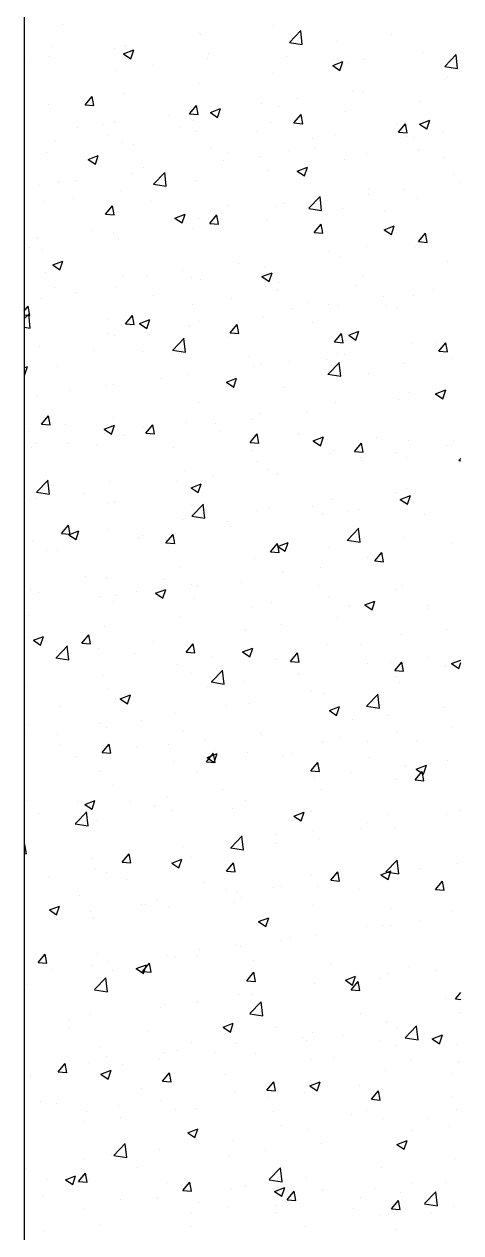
# Model space of a CAD drawing. Header units: millimetres. Extents: x 331487 to 517269, y 198509 to 399936.
# Drawn here: x 447634 to 447934, y 323158 to 323988 of the extents above; entities that cross this region are included whole.
import ezdxf

# ---------------------------------------------------------------- set-up
doc = ezdxf.new("R2010")
doc.units = ezdxf.units.MM
doc.header["$MEASUREMENT"] = 0
doc.layers.add('9th_Column', color=2, linetype='Continuous', lineweight=25)
doc.layers.add('COLUMN', color=6, linetype='Continuous')

msp = doc.modelspace()

# ---------------------------------------------------------------- linework, layer by layer
at = {"layer": '9th_Column'}
msp.add_line((447634.35, 324848.51), (447634.45, 322328.51), dxfattribs=at)
at = {"layer": 'COLUMN', "color": 2, "linetype": 'Continuous'}
for p, q in [((447660.76, 323987.54), (447660.76, 323987.54)), ((447805.9, 323987.13), (447805.9, 323987.13)), ((447754.64, 323981.45), (447754.64, 323981.45)), ((447755.39, 323980.73), (447755.39, 323980.73)), ((447816.69, 323975.55), (447824.48, 323983.67)), ((447825.49, 323974.08), (447824.38, 323983.58)), ((447886.58, 323981.29), (447886.58, 323981.29)), ((447654.15, 323972.53), (447654.15, 323972.53)), ((447696.32, 323971.44), (447696.32, 323971.44)), ((447702.63, 323967.67), (447709.63, 323970.36)), ((447704.04, 323973.69), (447704.04, 323973.69)), ((447707.53, 323970.27), (447707.53, 323970.27)), ((447707.6, 323964.32), (447709.63, 323970.36)), ((447816.6, 323975.46), (447825.49, 323974.08)), ((447823.67, 323973.01), (447823.67, 323973.01)), ((447848.7, 323976.3), (447848.7, 323976.3)), ((447638, 323961.43), (447638, 323961.43)), ((447652.1, 323966.19), (447652.1, 323966.19)), ((447702.63, 323967.67), (447707.61, 323964.32)), ((447760.51, 323964.69), (447760.51, 323964.69)), ((447760.91, 323968.02), (447760.91, 323968.02)), ((447814.29, 323965.76), (447814.29, 323965.76)), ((447846.34, 323959.66), (447853.35, 323962.35)), ((447851.31, 323956.31), (447853.34, 323962.35)), ((447867.68, 323963.51), (447867.68, 323963.51)), ((447907.96, 323968.38), (447907.96, 323968.38)), ((447923.41, 323959), (447931.2, 323967.12)), ((447932.21, 323957.53), (447931.11, 323967.03)), ((447697.61, 323956.41), (447697.61, 323956.41)), ((447722.64, 323959.71), (447722.64, 323959.71)), ((447804.68, 323953.84), (447804.68, 323953.84)), ((447846.34, 323959.66), (447851.32, 323956.31)), ((447856.62, 323961.34), (447856.62, 323961.34)), ((447921.06, 323961.25), (447921.06, 323961.25)), ((447923.32, 323958.91), (447932.21, 323957.53)), ((447634.45, 323948.1), (447634.45, 323948.1)), ((447754.17, 323947.44), (447754.17, 323947.44)), ((447923.42, 323950.16), (447923.42, 323950.16)), ((447925.47, 323951.81), (447925.47, 323951.81)), ((447676.31, 323932.73), (447681.13, 323938.47)), ((447682.29, 323932.2), (447681.13, 323938.46)), ((447702.83, 323940.4), (447702.83, 323940.4)), ((447822.4, 323936.86), (447822.4, 323936.86)), ((447860.27, 323941.85), (447860.27, 323941.85)), ((447867.15, 323941.8), (447867.15, 323941.8)), ((447650.89, 323932.9), (447650.89, 323932.9)), ((447676.31, 323932.73), (447682.29, 323932.2)), ((447748.04, 323926.45), (447752.86, 323932.2)), ((447754.01, 323925.92), (447752.86, 323932.19)), ((447762.32, 323927.41), (447769.32, 323930.1)), ((447767.29, 323924.05), (447769.32, 323930.1)), ((447797.36, 323933.56), (447797.36, 323933.56)), ((447808.83, 323931.79), (447808.83, 323931.79)), ((447906.75, 323935.09), (447906.75, 323935.09)), ((447634.67, 323921.43), (447634.67, 323921.43)), ((447696.33, 323920.26), (447696.33, 323920.26)), ((447734.21, 323925.25), (447734.21, 323925.25)), ((447748.04, 323926.45), (447754.02, 323925.93)), ((447750.51, 323921.78), (447750.51, 323921.78)), ((447762.32, 323927.41), (447767.3, 323924.06)), ((447803.47, 323920.55), (447803.47, 323920.55)), ((447819.76, 323920.18), (447824.59, 323925.92)), ((447819.76, 323920.18), (447825.74, 323919.65)), ((447825.74, 323919.64), (447824.58, 323925.91)), ((447855.4, 323928.05), (447855.4, 323928.05)), ((447906.04, 323919.4), (447913.04, 323922.09)), ((447911, 323916.04), (447913.03, 323922.09)), ((447671.3, 323916.97), (447671.3, 323916.97)), ((447688.06, 323919.17), (447688.06, 323919.17)), ((447692.19, 323911.77), (447692.19, 323911.77)), ((447741.44, 323916.92), (447741.44, 323916.92)), ((447752.95, 323914.15), (447752.95, 323914.15)), ((447794.82, 323914.66), (447794.82, 323914.66)), ((447848.2, 323912.41), (447848.2, 323912.41)), ((447891.11, 323919.85), (447891.11, 323919.85)), ((447891.49, 323913.9), (447896.31, 323919.65)), ((447891.49, 323913.9), (447897.47, 323913.38)), ((447897.46, 323913.37), (447896.31, 323919.64)), ((447906.04, 323919.4), (447911.01, 323916.05)), ((447922.15, 323914.02), (447922.15, 323914.02)), ((447655.76, 323908), (447655.76, 323908)), ((447701.61, 323907.11), (447701.61, 323907.11)), ((447709.14, 323905.74), (447709.14, 323905.74)), ((447762.52, 323903.49), (447762.52, 323903.49)), ((447832.79, 323909.84), (447832.79, 323909.84)), ((447897.12, 323910.72), (447897.12, 323910.72)), ((447901.58, 323910.15), (447901.58, 323910.15)), ((447649.67, 323899.61), (447649.67, 323899.61)), ((447678.3, 323895.16), (447685.3, 323897.84)), ((447678.3, 323895.16), (447683.27, 323891.8)), ((447683.27, 323891.8), (447685.3, 323897.84)), ((447774.47, 323899.83), (447774.47, 323899.83)), ((447796.09, 323897.42), (447796.09, 323897.42)), ((447815.91, 323901.23), (447815.91, 323901.23)), ((447833.96, 323902.41), (447833.96, 323902.41)), ((447869.29, 323898.98), (447869.29, 323898.98)), ((447905.53, 323901.8), (447905.53, 323901.8)), ((447922.67, 323896.72), (447922.67, 323896.72)), ((447716.16, 323889.82), (447716.16, 323889.82)), ((447771.06, 323894.12), (447771.06, 323894.12)), ((447802.25, 323887.26), (447802.25, 323887.26)), ((447822.01, 323887.15), (447829.01, 323889.84)), ((447822.01, 323887.15), (447826.99, 323883.79)), ((447826.98, 323883.79), (447829.01, 323889.83)), ((447854.19, 323894.76), (447854.19, 323894.76)), ((447657.84, 323879.8), (447657.84, 323879.8)), ((447670.03, 323880.82), (447670.03, 323880.82)), ((447707.9, 323885.81), (447707.9, 323885.81)), ((447723.22, 323878.14), (447731.01, 323886.26)), ((447732.02, 323876.67), (447730.92, 323886.17)), ((447751.74, 323880.86), (447751.74, 323880.86)), ((447929.3, 323884.85), (447929.3, 323884.85)), ((447933.72, 323879.56), (447933.72, 323879.56)), ((447644.99, 323877.53), (447644.99, 323877.53)), ((447700.4, 323873.82), (447700.4, 323873.82)), ((447723.13, 323878.05), (447732.02, 323876.67)), ((447870.81, 323871.28), (447870.81, 323871.28)), ((447870.98, 323874.84), (447870.98, 323874.84)), ((447895.84, 323874.57), (447895.84, 323874.57)), ((447648.46, 323866.32), (447648.46, 323866.32)), ((447668.16, 323868.34), (447668.16, 323868.34)), ((447690.19, 323857.51), (447695.01, 323863.25)), ((447696.16, 323856.98), (447695.01, 323863.24)), ((447721.54, 323866.09), (447721.54, 323866.09)), ((447774.93, 323863.83), (447774.93, 323863.83)), ((447807.66, 323862.96), (447807.66, 323862.96)), ((447812.67, 323864.83), (447812.67, 323864.83)), ((447829.95, 323861.59), (447837.73, 323869.71)), ((447838.75, 323860.12), (447837.64, 323869.61)), ((447904.32, 323868.51), (447904.32, 323868.51)), ((447690.19, 323857.51), (447696.16, 323856.98)), ((447737.99, 323854.9), (447744.99, 323857.58)), ((447737.99, 323854.9), (447742.97, 323851.54)), ((447742.96, 323851.54), (447744.99, 323857.58)), ((447744.75, 323854.68), (447744.75, 323854.68)), ((447754.35, 323854.82), (447754.35, 323854.82)), ((447761.91, 323851.23), (447766.73, 323856.98)), ((447767.89, 323850.7), (447766.73, 323856.97)), ((447769.78, 323857.98), (447769.78, 323857.98)), ((447801.03, 323853.97), (447801.03, 323853.97)), ((447828.31, 323861.58), (447828.31, 323861.58)), ((447829.85, 323861.49), (447838.75, 323860.12)), ((447852.97, 323861.47), (447852.97, 323861.47)), ((447881.69, 323859.32), (447881.69, 323859.32)), ((447681.59, 323846.37), (447681.59, 323846.37)), ((447750.52, 323847.57), (447750.52, 323847.57)), ((447761.91, 323851.23), (447767.89, 323850.71)), ((447833.64, 323844.96), (447838.46, 323850.7)), ((447839.61, 323844.43), (447838.46, 323850.69)), ((447881.7, 323846.89), (447888.71, 323849.57)), ((447881.7, 323846.89), (447886.68, 323843.53)), ((447886.67, 323843.53), (447888.7, 323849.57)), ((447643.72, 323841.38), (447643.72, 323841.38)), ((447696.03, 323844.81), (447696.03, 323844.81)), ((447699.18, 323840.53), (447699.18, 323840.53)), ((447833.64, 323844.96), (447839.62, 323844.43)), ((447905.37, 323838.68), (447910.19, 323844.43)), ((447905.37, 323838.68), (447911.34, 323838.16)), ((447907.41, 323840.12), (447907.41, 323840.12)), ((447911.34, 323838.15), (447910.18, 323844.42)), ((447637.71, 323834.8), (447637.71, 323834.8)), ((447647.24, 323833.03), (447647.24, 323833.03)), ((447844.5, 323831.84), (447844.5, 323831.84)), ((447869.54, 323835.13), (447869.54, 323835.13)), ((447903.1, 323835.22), (447903.1, 323835.22)), ((447653.97, 323822.64), (447660.97, 323825.33)), ((447653.97, 323822.64), (447658.94, 323819.29)), ((447658.94, 323819.29), (447660.97, 323825.33)), ((447781.35, 323823.52), (447781.35, 323823.52)), ((447799.82, 323820.68), (447799.82, 323820.68)), ((447851.76, 323828.18), (447851.76, 323828.18)), ((447925.17, 323825.18), (447925.17, 323825.18)), ((447648.69, 323817.24), (447648.69, 323817.24)), ((447702.07, 323814.99), (447702.07, 323814.99)), ((447718.44, 323815.24), (447718.44, 323815.24)), ((447743.48, 323818.54), (447743.48, 323818.54)), ((447749.31, 323814.28), (447749.31, 323814.28)), ((447755.45, 323812.73), (447755.45, 323812.73)), ((447797.68, 323814.63), (447804.68, 323817.32)), ((447797.68, 323814.63), (447802.66, 323811.28)), ((447802.65, 323811.28), (447804.68, 323817.32)), ((447866.86, 323815.17), (447866.86, 323815.17)), ((447655.29, 323806.93), (447655.29, 323806.93)), ((447669.77, 323803.81), (447669.77, 323803.81)), ((447697.96, 323807.24), (447697.96, 323807.24)), ((447808.54, 323805.16), (447808.54, 323805.16)), ((447808.83, 323810.48), (447808.83, 323810.48)), ((447862.22, 323808.22), (447862.22, 323808.22)), ((447915.6, 323805.97), (447915.6, 323805.97)), ((447646.02, 323799.74), (447646.02, 323799.74)), ((447723.15, 323801.56), (447723.15, 323801.56)), ((447776.54, 323799.3), (447776.54, 323799.3)), ((447829.92, 323797.05), (447829.92, 323797.05)), ((447843.23, 323795.69), (447843.23, 323795.69)), ((447881.1, 323800.68), (447881.1, 323800.68)), ((447901.88, 323801.93), (447901.88, 323801.93)), ((447634.39, 323791.01), (447637.16, 323794.31)), ((447634.39, 323785.56), (447637.54, 323788.85)), ((447634.39, 323788.38), (447638.31, 323788.04)), ((447638.31, 323788.03), (447637.15, 323794.3)), ((447638.56, 323779.26), (447637.45, 323788.75)), ((447704.06, 323782.29), (447708.88, 323788.03)), ((447710.04, 323781.76), (447708.88, 323788.03)), ((447750.22, 323795.15), (447750.22, 323795.15)), ((447798.6, 323787.39), (447798.6, 323787.39)), ((447818.2, 323792.4), (447818.2, 323792.4)), ((447850.54, 323794.89), (447850.54, 323794.89)), ((447883.3, 323794.79), (447883.3, 323794.79)), ((447890.82, 323793.22), (447890.82, 323793.22)), ((447634.39, 323779.9), (447638.56, 323779.26)), ((447691.9, 323785.14), (447691.9, 323785.14)), ((447704.06, 323782.29), (447710.04, 323781.76)), ((447713.66, 323782.38), (447720.66, 323785.07)), ((447713.66, 323782.38), (447718.63, 323779.02)), ((447717.17, 323779.1), (447717.17, 323779.1)), ((447718.63, 323779.02), (447720.66, 323785.07)), ((447748.09, 323780.99), (447748.09, 323780.99)), ((447755.04, 323784.08), (447755.04, 323784.08)), ((447775.79, 323776.01), (447780.61, 323781.76)), ((447781.76, 323775.48), (447780.61, 323781.75)), ((447832.5, 323783.21), (447832.5, 323783.21)), ((447692.13, 323775.8), (447692.13, 323775.8)), ((447696.75, 323773.95), (447696.75, 323773.95)), ((447736.48, 323764.18), (447744.27, 323772.3)), ((447745.28, 323762.71), (447744.18, 323772.2)), ((447774.18, 323773.2), (447774.18, 323773.2)), ((447775.79, 323776.01), (447781.77, 323775.49)), ((447847.51, 323769.74), (447852.34, 323775.48)), ((447853.49, 323769.21), (447852.33, 323775.47)), ((447857.37, 323774.37), (447864.37, 323777.06)), ((447857.37, 323774.37), (447862.35, 323771.02)), ((447862.34, 323771.01), (447864.37, 323777.06)), ((447644.81, 323766.45), (447644.81, 323766.45)), ((447682.17, 323764.16), (447682.17, 323764.16)), ((447715.86, 323763.19), (447715.86, 323763.19)), ((447736.39, 323764.08), (447745.28, 323762.7)), ((447847.51, 323769.74), (447853.49, 323769.21)), ((447900.67, 323768.64), (447900.67, 323768.64)), ((447917.95, 323769.55), (447917.95, 323769.55)), ((447919.24, 323763.46), (447924.06, 323769.21)), ((447919.24, 323763.46), (447925.22, 323762.94)), ((447925.21, 323762.93), (447924.06, 323769.2)), ((447735.56, 323761.9), (447735.56, 323761.9)), ((447788.94, 323759.65), (447788.94, 323759.65)), ((447797.39, 323754.11), (447797.39, 323754.11)), ((447816.92, 323756.25), (447816.92, 323756.25)), ((447842.32, 323757.39), (447842.32, 323757.39)), ((447843.2, 323747.63), (447850.99, 323755.74)), ((447849.32, 323761.6), (447849.32, 323761.6)), ((447852.01, 323746.15), (447850.9, 323755.65)), ((447854.8, 323761.24), (447854.8, 323761.24)), ((447895.7, 323755.14), (447895.7, 323755.14)), ((447929.01, 323758.22), (447929.01, 323758.22)), ((447634.39, 323751.95), (447636.64, 323752.81)), ((447634.39, 323746.92), (447634.61, 323746.77)), ((447634.61, 323746.77), (447636.63, 323752.81)), ((447657.54, 323753.18), (447657.54, 323753.18)), ((447746.87, 323747.7), (447746.87, 323747.7)), ((447791.89, 323752.96), (447791.89, 323752.96)), ((447843.11, 323747.53), (447852.01, 323746.15)), ((447870.69, 323748.21), (447870.69, 323748.21)), ((447690.86, 323739.65), (447690.86, 323739.65)), ((447695.53, 323740.66), (447695.53, 323740.66)), ((447728.74, 323744.64), (447728.74, 323744.64)), ((447773.35, 323742.12), (447780.35, 323744.81)), ((447773.35, 323742.12), (447778.32, 323738.76)), ((447778.32, 323738.76), (447780.35, 323744.8)), ((447812.37, 323738.2), (447812.37, 323738.2)), ((447643.59, 323733.16), (447643.59, 323733.16)), ((447665.83, 323736.36), (447665.83, 323736.36)), ((447891.65, 323730.11), (447891.65, 323730.11)), ((447899.45, 323735.35), (447899.45, 323735.35)), ((447916.68, 323733.41), (447916.68, 323733.41)), ((447917.06, 323734.11), (447924.06, 323736.8)), ((447917.06, 323734.11), (447922.04, 323730.75)), ((447922.03, 323730.75), (447924.06, 323736.8)), ((447754.05, 323728.19), (447754.05, 323728.19)), ((447796.17, 323720.82), (447796.17, 323720.82)), ((447828.49, 323721.8), (447828.49, 323721.8)), ((447848.11, 323728.31), (447848.11, 323728.31)), ((447646.21, 323713.34), (447651.03, 323719.09)), ((447646.21, 323713.34), (447652.19, 323712.82)), ((447652.19, 323712.81), (447651.03, 323719.08)), ((447662.7, 323713.06), (447662.7, 323713.06)), ((447689.33, 323709.87), (447696.33, 323712.55)), ((447694.3, 323706.51), (447696.32, 323712.55)), ((447695.73, 323718.18), (447695.73, 323718.18)), ((447717.94, 323707.07), (447722.76, 323712.81)), ((447723.91, 323706.54), (447722.76, 323712.81)), ((447745.66, 323714.41), (447745.66, 323714.41)), ((447765.58, 323713.51), (447765.58, 323713.51)), ((447790.62, 323716.81), (447790.62, 323716.81)), ((447637.42, 323708.17), (447637.42, 323708.17)), ((447689.33, 323709.87), (447694.3, 323706.51)), ((447694.32, 323707.37), (447694.32, 323707.37)), ((447702.43, 323705.2), (447702.43, 323705.2)), ((447716.08, 323710.8), (447716.08, 323710.8)), ((447717.94, 323707.07), (447723.92, 323706.55)), ((447769.47, 323708.55), (447769.47, 323708.55)), ((447789.66, 323700.79), (447794.48, 323706.54)), ((447795.64, 323700.26), (447794.48, 323706.53)), ((447822.85, 323706.29), (447822.85, 323706.29)), ((447833.04, 323701.86), (447840.04, 323704.54)), ((447838.01, 323698.5), (447840.04, 323704.54)), ((447876.23, 323704.04), (447876.23, 323704.04)), ((447639.52, 323696.92), (447639.52, 323696.92)), ((447642.38, 323699.88), (447642.38, 323699.88)), ((447664.55, 323700.21), (447664.55, 323700.21)), ((447683.79, 323699.63), (447683.79, 323699.63)), ((447737.17, 323697.37), (447737.17, 323697.37)), ((447789.66, 323700.79), (447795.64, 323700.27)), ((447833.04, 323701.86), (447838.02, 323698.5)), ((447861.39, 323694.52), (447866.21, 323700.26)), ((447867.36, 323693.99), (447866.21, 323700.26)), ((447898.24, 323702.07), (447898.24, 323702.07)), ((447924.88, 323698.56), (447924.88, 323698.56)), ((447928.25, 323698.95), (447928.25, 323698.95)), ((447929.61, 323701.78), (447929.61, 323701.78)), ((447790.55, 323695.11), (447790.55, 323695.11)), ((447794.95, 323687.53), (447794.95, 323687.53)), ((447843.93, 323692.86), (447843.93, 323692.86)), ((447846.89, 323695.02), (447846.89, 323695.02)), ((447861.39, 323694.52), (447867.37, 323693.99)), ((447865.34, 323690.67), (447865.34, 323690.67)), ((447866.56, 323688.55), (447866.56, 323688.55)), ((447890.37, 323693.97), (447890.37, 323693.97)), ((447897.31, 323690.6), (447897.31, 323690.6)), ((447933.12, 323688.24), (447934.4, 323689.77)), ((447933.12, 323688.24), (447934.4, 323688.13)), ((447744.44, 323681.12), (447744.44, 323681.12)), ((447802.18, 323682.35), (447802.18, 323682.35)), ((447643.01, 323666.77), (447650.8, 323674.88)), ((447651.82, 323665.29), (447650.71, 323674.79)), ((447693.1, 323674.08), (447693.1, 323674.08)), ((447739.28, 323674.07), (447739.28, 323674.07)), ((447749.02, 323669.6), (447756.02, 323672.29)), ((447753.99, 323666.25), (447756.02, 323672.29)), ((447764.31, 323677.37), (447764.31, 323677.37)), ((447808.24, 323678.53), (447808.24, 323678.53)), ((447641.16, 323666.59), (447641.16, 323666.59)), ((447642.92, 323666.67), (447651.82, 323665.29)), ((447676.12, 323665.76), (447676.12, 323665.76)), ((447749.02, 323669.6), (447753.99, 323666.25)), ((447749.92, 323668.52), (447749.92, 323668.52)), ((447890.52, 323666.59), (447890.52, 323666.59)), ((447892.73, 323661.59), (447899.73, 323664.28)), ((447897.02, 323668.78), (447897.02, 323668.78)), ((447897.7, 323658.24), (447899.73, 323664.28)), ((447638.25, 323660.77), (447638.25, 323660.77)), ((447642.81, 323662.23), (447642.81, 323662.23)), ((447691.6, 323658.51), (447691.6, 323658.51)), ((447696.19, 323659.97), (447696.19, 323659.97)), ((447749.57, 323657.72), (447749.57, 323657.72)), ((447749.74, 323650.21), (447757.53, 323658.33)), ((447758.54, 323648.74), (447757.43, 323658.24)), ((447793.74, 323654.24), (447793.74, 323654.24)), ((447802.95, 323655.46), (447802.95, 323655.46)), ((447832.2, 323656.58), (447832.2, 323656.58)), ((447845.68, 323661.73), (447845.68, 323661.73)), ((447864.07, 323654.52), (447864.07, 323654.52)), ((447892.73, 323661.59), (447897.71, 323658.24)), ((447901.94, 323659.51), (447901.94, 323659.51)), ((447743.23, 323647.84), (447743.23, 323647.84)), ((447749.65, 323650.12), (447758.54, 323648.74)), ((447773.89, 323646.57), (447773.89, 323646.57)), ((447839.03, 323651.23), (447839.03, 323651.23)), ((447856.33, 323653.21), (447856.33, 323653.21)), ((447909.72, 323650.95), (447909.72, 323650.95)), ((447660.09, 323638.12), (447664.91, 323643.87)), ((447660.09, 323638.12), (447666.06, 323637.6)), ((447666.06, 323637.59), (447664.9, 323643.86)), ((447665, 323637.35), (447672, 323640.04)), ((447669.97, 323633.99), (447671.99, 323640.04)), ((447691.88, 323640.79), (447691.88, 323640.79)), ((447738, 323637.93), (447738, 323637.93)), ((447775.88, 323642.91), (447775.88, 323642.91)), ((447856.46, 323633.66), (447864.25, 323641.78)), ((447865.26, 323632.19), (447864.16, 323641.69)), ((447639.94, 323633.3), (447639.94, 323633.3)), ((447665, 323637.35), (447669.97, 323633.99)), ((447712.97, 323634.63), (447712.97, 323634.63)), ((447715.57, 323636.56), (447715.57, 323636.56)), ((447731.81, 323631.85), (447736.63, 323637.59)), ((447731.81, 323631.85), (447737.79, 323631.33)), ((447737.79, 323631.32), (447736.63, 323637.59)), ((447803.54, 323625.57), (447808.36, 323631.32)), ((447809.51, 323625.04), (447808.36, 323631.31)), ((447808.71, 323629.34), (447815.71, 323632.03)), ((447808.71, 323629.34), (447813.68, 323625.99)), ((447813.68, 323625.98), (447815.71, 323632.03)), ((447856.37, 323633.57), (447865.26, 323632.19)), ((447895.8, 323635.49), (447895.8, 323635.49)), ((447928.71, 323631.59), (447928.71, 323631.59)), ((447649.81, 323626.32), (447649.81, 323626.32)), ((447657.25, 323626.55), (447657.25, 323626.55)), ((447803.54, 323625.57), (447809.52, 323625.05)), ((447844.46, 323628.45), (447844.46, 323628.45)), ((447870.39, 323621.58), (447870.39, 323621.58)), ((447875.27, 323619.3), (447880.09, 323625.04)), ((447881.24, 323618.77), (447880.08, 323625.04)), ((447742.01, 323614.55), (447742.01, 323614.55)), ((447792.52, 323620.95), (447792.52, 323620.95)), ((447837.76, 323615.08), (447837.76, 323615.08)), ((447875.27, 323619.3), (447881.24, 323618.78)), ((447875.63, 323620.07), (447875.63, 323620.07)), ((447676.71, 323608.87), (447676.71, 323608.87)), ((447690.67, 323607.5), (447690.67, 323607.5)), ((447730.1, 323606.62), (447730.1, 323606.62)), ((447812.08, 323611.57), (447812.08, 323611.57)), ((447812.72, 323611.79), (447812.72, 323611.79)), ((447638.73, 323600.01), (447638.73, 323600.01)), ((447644.42, 323597.7), (447644.42, 323597.7)), ((447711.7, 323598.49), (447711.7, 323598.49)), ((447724.69, 323597.09), (447731.69, 323599.78)), ((447724.69, 323597.09), (447729.66, 323593.73)), ((447729.66, 323593.73), (447731.68, 323599.77)), ((447749.57, 323603.47), (447749.57, 323603.47)), ((447753.76, 323601.56), (447753.76, 323601.56)), ((447783.48, 323604.36), (447783.48, 323604.36)), ((447836.86, 323602.11), (447836.86, 323602.11)), ((447890.24, 323599.85), (447890.24, 323599.85)), ((447894.59, 323602.2), (447894.59, 323602.2)), ((447686.66, 323595.19), (447686.66, 323595.19)), ((447695.44, 323591.55), (447695.44, 323591.55)), ((447697.8, 323595.44), (447697.8, 323595.44)), ((447751.18, 323593.18), (447751.18, 323593.18)), ((447804.56, 323590.93), (447804.56, 323590.93)), ((447843.24, 323595.16), (447843.24, 323595.16)), ((447857.95, 323588.67), (447857.95, 323588.67)), ((447868.4, 323589.08), (447875.4, 323591.77)), ((447868.4, 323589.08), (447873.37, 323585.72)), ((447873.37, 323585.72), (447875.4, 323591.77)), ((447912.48, 323588.94), (447912.48, 323588.94)), ((447637.12, 323581.54), (447637.12, 323581.54)), ((447740.79, 323581.26), (447740.79, 323581.26)), ((447791.31, 323587.66), (447791.31, 323587.66)), ((447849.32, 323580.63), (447849.32, 323580.63)), ((447911.33, 323586.42), (447911.33, 323586.42)), ((447689.45, 323574.22), (447689.45, 323574.22)), ((447786.42, 323572.35), (447786.42, 323572.35)), ((447811.45, 323575.64), (447811.45, 323575.64)), ((447924.58, 323571.93), (447924.58, 323571.93)), ((447637.51, 323566.72), (447637.51, 323566.72)), ((447640.66, 323564.84), (447647.67, 323567.52)), ((447640.66, 323564.84), (447645.64, 323561.48)), ((447645.63, 323561.48), (447647.66, 323567.52)), ((447673.96, 323562.9), (447678.78, 323568.65)), ((447673.96, 323562.91), (447679.94, 323562.38)), ((447679.94, 323562.37), (447678.78, 323568.64)), ((447723.26, 323564.03), (447723.26, 323564.03)), ((447893.37, 323568.91), (447893.37, 323568.91)), ((447656.27, 323552.8), (447664.06, 323560.92)), ((447656.82, 323558.04), (447656.82, 323558.04)), ((447660.36, 323555.75), (447660.36, 323555.75)), ((447665.07, 323551.33), (447663.97, 323560.83)), ((447685.39, 323559.05), (447685.39, 323559.05)), ((447710.2, 323555.79), (447710.2, 323555.79)), ((447745.69, 323556.63), (447750.51, 323562.38)), ((447745.69, 323556.63), (447751.67, 323556.11)), ((447751.66, 323556.1), (447750.51, 323562.37)), ((447784.38, 323556.83), (447791.38, 323559.51)), ((447784.38, 323556.83), (447789.35, 323553.47)), ((447789.35, 323553.47), (447791.37, 323559.51)), ((447817.41, 323550.35), (447822.24, 323556.1)), ((447823.39, 323549.82), (447822.23, 323556.09)), ((447842.03, 323561.87), (447842.03, 323561.87)), ((447866.27, 323561.92), (447866.27, 323561.92)), ((447656.18, 323552.71), (447665.07, 323551.33)), ((447739.58, 323547.97), (447739.58, 323547.97)), ((447763.58, 323553.53), (447763.58, 323553.53)), ((447790.09, 323554.37), (447790.09, 323554.37)), ((447807.95, 323551.91), (447807.95, 323551.91)), ((447816.97, 323551.28), (447816.97, 323551.28)), ((447817.41, 323550.35), (447823.39, 323549.83)), ((447870.35, 323549.02), (447870.35, 323549.02)), ((447886.17, 323549.5), (447886.17, 323549.5)), ((447889.14, 323544.08), (447893.96, 323549.82)), ((447895.11, 323543.55), (447893.96, 323549.82)), ((447911.21, 323552.8), (447911.21, 323552.8)), ((447923.73, 323546.76), (447923.73, 323546.76)), ((447928.09, 323548.82), (447934.4, 323551.24)), ((447928.09, 323548.82), (447933.07, 323545.46)), ((447933.06, 323545.46), (447934.4, 323549.46)), ((447688.24, 323540.93), (447688.24, 323540.93)), ((447749.63, 323541.9), (447749.63, 323541.9)), ((447763, 323536.25), (447770.78, 323544.37)), ((447771.8, 323534.78), (447770.69, 323544.27)), ((447823.02, 323541.19), (447823.02, 323541.19)), ((447889.14, 323544.08), (447895.12, 323543.56)), ((447890.23, 323539.96), (447890.23, 323539.96)), ((447636.3, 323533.43), (447636.3, 323533.43)), ((447691.31, 323531.88), (447691.31, 323531.88)), ((447760.11, 323532.9), (447760.11, 323532.9)), ((447762.9, 323536.16), (447771.8, 323534.78)), ((447785.14, 323536.2), (447785.14, 323536.2)), ((447831.91, 323529.95), (447831.91, 323529.95)), ((447892.16, 323535.62), (447892.16, 323535.62)), ((447696.96, 323524.59), (447696.96, 323524.59)), ((447700.36, 323524.57), (447707.36, 323527.26)), ((447700.36, 323524.57), (447705.33, 323521.22)), ((447705.32, 323521.22), (447707.35, 323527.26)), ((447840.81, 323528.58), (447840.81, 323528.58)), ((447869.72, 323519.7), (447877.51, 323527.82)), ((447878.52, 323518.23), (447877.42, 323527.72)), ((447659.08, 323519.6), (447659.08, 323519.6)), ((447738.36, 323514.68), (447738.36, 323514.68)), ((447773.59, 323519.94), (447773.59, 323519.94)), ((447788.87, 323521.08), (447788.87, 323521.08)), ((447844.07, 323516.56), (447851.07, 323519.25)), ((447844.07, 323516.56), (447849.04, 323513.21)), ((447849.04, 323513.21), (447851.07, 323519.25)), ((447869.63, 323519.6), (447878.52, 323518.22)), ((447884.9, 323513.36), (447884.9, 323513.36)), ((447922.77, 323518.34), (447922.77, 323518.34)), ((447637.35, 323506.94), (447637.35, 323506.94)), ((447687.02, 323507.64), (447687.02, 323507.64)), ((447715.27, 323509.93), (447715.27, 323509.93)), ((447859.87, 323510.06), (447859.87, 323510.06)), ((447928.42, 323504.96), (447928.42, 323504.96)), ((447635.08, 323500.14), (447635.08, 323500.14)), ((447656.95, 323499.92), (447656.95, 323499.92)), ((447690.73, 323504.69), (447690.73, 323504.69)), ((447744.11, 323502.43), (447744.11, 323502.43)), ((447758.84, 323496.76), (447758.84, 323496.76)), ((447796.71, 323501.75), (447796.71, 323501.75)), ((447797.49, 323500.18), (447797.49, 323500.18)), ((447850.87, 323497.92), (447850.87, 323497.92)), ((447890.94, 323502.33), (447890.94, 323502.33)), ((447658.43, 323493.51), (447658.43, 323493.51)), ((447687.84, 323487.69), (447692.66, 323493.43)), ((447693.81, 323487.16), (447692.65, 323493.42)), ((447711.81, 323491.25), (447711.81, 323491.25)), ((447733.8, 323493.46), (447733.8, 323493.46)), ((447765.2, 323489), (447765.2, 323489)), ((447839.6, 323495.29), (447839.6, 323495.29)), ((447870.1, 323494.95), (447870.1, 323494.95)), ((447904.26, 323495.66), (447904.26, 323495.66)), ((447670.65, 323485.15), (447670.65, 323485.15)), ((447687.84, 323487.69), (447693.81, 323487.16)), ((447737.15, 323481.39), (447737.15, 323481.39)), ((447759.56, 323481.41), (447764.38, 323487.16)), ((447759.56, 323481.41), (447765.54, 323480.89)), ((447760.05, 323484.31), (447767.05, 323487)), ((447760.05, 323484.31), (447765.02, 323480.96)), ((447765.54, 323480.88), (447764.38, 323487.15)), ((447765.02, 323480.95), (447767.04, 323487)), ((447787.66, 323487.79), (447787.66, 323487.79)), ((447811.78, 323484.94), (447811.78, 323484.94)), ((447818.58, 323486.74), (447818.58, 323486.74)), ((447831.29, 323475.14), (447836.11, 323480.88)), ((447837.26, 323474.6), (447836.11, 323480.87)), ((447871.96, 323484.49), (447871.96, 323484.49)), ((447925.34, 323482.23), (447925.34, 323482.23)), ((447685.8, 323474.35), (447685.8, 323474.35)), ((447753.46, 323474.93), (447753.46, 323474.93)), ((447831.29, 323475.14), (447837.27, 323474.61)), ((447858.59, 323473.91), (447858.59, 323473.91)), ((447896.47, 323478.9), (447896.47, 323478.9)), ((447903.02, 323468.86), (447907.84, 323474.61)), ((447903.76, 323476.3), (447910.76, 323478.99)), ((447903.76, 323476.3), (447908.73, 323472.95)), ((447908.99, 323468.33), (447907.83, 323474.6)), ((447908.73, 323472.95), (447910.76, 323478.99)), ((447695.14, 323464.92), (447695.14, 323464.92)), ((447833.56, 323470.62), (447833.56, 323470.62)), ((447889.72, 323469.04), (447889.72, 323469.04)), ((447903.02, 323468.86), (447908.99, 323468.34)), ((447732.53, 323457.32), (447732.53, 323457.32)), ((447770.4, 323462.3), (447770.4, 323462.3)), ((447838.38, 323462), (447838.38, 323462)), ((447636.83, 323454.91), (447636.83, 323454.91)), ((447669.53, 323438.84), (447677.32, 323446.96)), ((447670.83, 323453.86), (447670.83, 323453.86)), ((447676.02, 323452.06), (447683.03, 323454.75)), ((447676.02, 323452.06), (447681, 323448.7)), ((447678.33, 323437.37), (447677.23, 323446.86)), ((447680.99, 323448.7), (447683.02, 323454.74)), ((447707.5, 323454.02), (447707.5, 323454.02)), ((447724.22, 323451.6), (447724.22, 323451.6)), ((447735.93, 323448.1), (447735.93, 323448.1)), ((447777.6, 323449.34), (447777.6, 323449.34)), ((447786.44, 323454.5), (447786.44, 323454.5)), ((447819.74, 323444.05), (447826.74, 323446.74)), ((447824.71, 323440.69), (447826.73, 323446.74)), ((447830.98, 323447.09), (447830.98, 323447.09)), ((447933.31, 323447.77), (447933.31, 323447.77)), ((447644.34, 323445.71), (447644.34, 323445.71)), ((447669.44, 323438.74), (447678.33, 323437.36)), ((447684.59, 323441.06), (447684.59, 323441.06)), ((447819.74, 323444.05), (447824.71, 323440.69)), ((447870.16, 323439.46), (447870.16, 323439.46)), ((447884.36, 323444.83), (447884.36, 323444.83)), ((447924.29, 323445.3), (447924.29, 323445.3)), ((447776.25, 323422.29), (447784.04, 323430.4)), ((447785.06, 323420.81), (447783.95, 323430.31)), ((447807.25, 323431.18), (447807.25, 323431.18)), ((447832.29, 323434.47), (447832.29, 323434.47)), ((447865.97, 323435.29), (447865.97, 323435.29)), ((447888.51, 323435.75), (447888.51, 323435.75)), ((447634.41, 323424.01), (447634.81, 323424.49)), ((447635.96, 323418.21), (447634.8, 323424.48)), ((447744.1, 323422.86), (447744.1, 323422.86)), ((447776.16, 323422.19), (447785.06, 323420.81)), ((447807.65, 323425.28), (447807.65, 323425.28)), ((447837.16, 323428.71), (447837.16, 323428.71)), ((447634.41, 323418.36), (447635.96, 323418.22)), ((447681.19, 323414.58), (447681.19, 323414.58)), ((447701.71, 323412.47), (447706.53, 323418.21)), ((447706.22, 323417.88), (447706.22, 323417.88)), ((447707.69, 323411.94), (447706.53, 323418.2)), ((447734.72, 323414.81), (447734.72, 323414.81)), ((447735.71, 323411.8), (447742.72, 323414.48)), ((447740.68, 323408.44), (447742.71, 323414.48)), ((447749.33, 323415.27), (447749.33, 323415.27)), ((447785.23, 323421.21), (447785.23, 323421.21)), ((447882.98, 323405.74), (447890.77, 323413.85)), ((447891.78, 323404.26), (447890.67, 323413.76)), ((447683.37, 323407.77), (447683.37, 323407.77)), ((447691.02, 323405.26), (447691.02, 323405.26)), ((447701.71, 323412.47), (447707.69, 323411.94)), ((447735.71, 323411.8), (447740.69, 323408.44)), ((447773.44, 323406.19), (447778.26, 323411.94)), ((447773.44, 323406.19), (447779.42, 323405.67)), ((447779.41, 323405.66), (447778.26, 323411.93)), ((447845.16, 323399.92), (447849.99, 323405.66)), ((447851.14, 323399.39), (447849.98, 323405.65)), ((447879.43, 323403.79), (447886.43, 323406.48)), ((447882.89, 323405.64), (447891.78, 323404.26)), ((447884.4, 323400.43), (447886.42, 323406.47)), ((447889.93, 323413.33), (447889.93, 323413.33)), ((447907.01, 323408.33), (447907.01, 323408.33)), ((447932.04, 323411.63), (447932.04, 323411.63)), ((447651.36, 323402.76), (447651.36, 323402.76)), ((447704.74, 323400.5), (447704.74, 323400.5)), ((447758.12, 323398.25), (447758.12, 323398.25)), ((447831.61, 323403.32), (447831.61, 323403.32)), ((447843.85, 323400.02), (447843.85, 323400.02)), ((447845.16, 323399.92), (447851.14, 323399.39)), ((447879.43, 323403.79), (447884.4, 323400.43)), ((447887.29, 323402.46), (447887.29, 323402.46)), ((447916.89, 323393.64), (447921.71, 323399.39)), ((447922.86, 323393.11), (447921.71, 323399.38)), ((447672.44, 323389.32), (447672.44, 323389.32)), ((447773.3, 323393.31), (447773.3, 323393.31)), ((447780.95, 323391.74), (447780.95, 323391.74)), ((447805.98, 323395.03), (447805.98, 323395.03)), ((447811.51, 323395.99), (447811.51, 323395.99)), ((447835.95, 323395.42), (447835.95, 323395.42)), ((447864.89, 323393.73), (447864.89, 323393.73)), ((447916.89, 323393.64), (447922.87, 323393.12)), ((447918.27, 323391.48), (447918.27, 323391.48)), ((447651.69, 323379.54), (447658.69, 323382.23)), ((447656.66, 323376.19), (447658.69, 323382.23)), ((447714.98, 323383.3), (447714.98, 323383.3)), ((447717.79, 323383.42), (447717.79, 323383.42)), ((447725.83, 323387.07), (447725.83, 323387.07)), ((447733.5, 323381.52), (447733.5, 323381.52)), ((447779.21, 323384.81), (447779.21, 323384.81)), ((447784.01, 323387.92), (447784.01, 323387.92)), ((447832.59, 323382.56), (447832.59, 323382.56)), ((447885.97, 323380.3), (447885.97, 323380.3)), ((447651.69, 323379.54), (447656.67, 323376.19)), ((447654.88, 323375.14), (447654.88, 323375.14)), ((447656.66, 323373.29), (447656.66, 323373.29)), ((447679.92, 323378.44), (447679.92, 323378.44)), ((447682.16, 323374.48), (447682.16, 323374.48)), ((447795.41, 323371.53), (447802.41, 323374.22)), ((447800.37, 323368.18), (447802.4, 323374.22)), ((447905.73, 323372.19), (447905.73, 323372.19)), ((447928.12, 323378.33), (447928.12, 323378.33)), ((447795.41, 323371.53), (447800.38, 323368.18)), ((447869.8, 323368.32), (447869.8, 323368.32)), ((447880.7, 323368.89), (447880.7, 323368.89)), ((447886.08, 323369.17), (447886.08, 323369.17)), ((447779.67, 323355.59), (447779.67, 323355.59)), ((447811.49, 323358.31), (447811.49, 323358.31)), ((447817.55, 323360.58), (447817.55, 323360.58)), ((447834.73, 323362.13), (447834.73, 323362.13)), ((447643.86, 323343.52), (447648.68, 323349.27)), ((447649.84, 323342.99), (447648.68, 323349.26)), ((447684.85, 323349.67), (447684.85, 323349.67)), ((447732.28, 323348.23), (447732.28, 323348.23)), ((447738.23, 323347.41), (447738.23, 323347.41)), ((447753.17, 323348.3), (447753.17, 323348.3)), ((447754.64, 323352.3), (447754.64, 323352.3)), ((447782.79, 323354.63), (447782.79, 323354.63)), ((447643.86, 323343.52), (447649.84, 323343)), ((447653.61, 323338.99), (447653.61, 323338.99)), ((447680.94, 323341.19), (447680.94, 323341.19)), ((447691.48, 323343.98), (447691.48, 323343.98)), ((447711.38, 323339.28), (447718.38, 323341.97)), ((447711.38, 323339.28), (447716.36, 323335.93)), ((447715.59, 323337.25), (447720.41, 323342.99)), ((447716.35, 323335.92), (447718.38, 323341.97)), ((447721.56, 323336.72), (447720.41, 323342.98)), ((447791.61, 323345.16), (447791.61, 323345.16)), ((447844.99, 323342.9), (447844.99, 323342.9)), ((447898.38, 323340.65), (447898.38, 323340.65)), ((447682.79, 323324.88), (447690.58, 323332.99)), ((447691.59, 323323.4), (447690.48, 323332.9)), ((447694.85, 323338.29), (447694.85, 323338.29)), ((447715.59, 323337.25), (447721.56, 323336.72)), ((447787.31, 323330.97), (447792.13, 323336.72)), ((447787.31, 323330.97), (447793.29, 323330.45)), ((447793.29, 323330.44), (447792.13, 323336.71)), ((447855.1, 323331.27), (447862.1, 323333.96)), ((447855.1, 323331.27), (447860.07, 323327.92)), ((447859.04, 323324.7), (447863.86, 323330.44)), ((447860.07, 323327.92), (447862.09, 323333.96)), ((447865.01, 323324.17), (447863.86, 323330.43)), ((447879.43, 323332.75), (447879.43, 323332.75)), ((447884.86, 323335.88), (447884.86, 323335.88)), ((447917.3, 323337.73), (447917.3, 323337.73)), ((447636.53, 323328.28), (447636.53, 323328.28)), ((447682.7, 323324.78), (447691.59, 323323.4)), ((447833.52, 323328.84), (447833.52, 323328.84)), ((447854.39, 323329.45), (447854.39, 323329.45)), ((447859.04, 323324.7), (447865.02, 323324.17)), ((447930.77, 323318.42), (447934.41, 323322.77)), ((447731.07, 323314.94), (447731.07, 323314.94)), ((447753.37, 323316.15), (447753.37, 323316.15)), ((447781.58, 323321.34), (447781.58, 323321.34)), ((447789.51, 323308.32), (447797.3, 323316.44)), ((447791.24, 323321.14), (447791.24, 323321.14)), ((447798.31, 323306.85), (447797.21, 323316.35)), ((447923.99, 323318.67), (447923.99, 323318.67)), ((447930.77, 323318.42), (447934.41, 323318.1)), ((447679.72, 323307.9), (447679.72, 323307.9)), ((447728.33, 323312.85), (447728.33, 323312.85)), ((447789.42, 323308.23), (447798.31, 323306.85)), ((447865.68, 323308.66), (447865.68, 323308.66)), ((447934.15, 323308.99), (447934.15, 323308.99)), ((447665.18, 323304.54), (447665.18, 323304.54)), ((447665.37, 323298.57), (447665.37, 323298.57)), ((447771.07, 323299.02), (447778.08, 323301.71)), ((447771.07, 323299.02), (447776.05, 323295.66)), ((447776.04, 323295.66), (447778.07, 323301.71)), ((447807.36, 323298.65), (447807.36, 323298.65)), ((447883.64, 323302.59), (447883.64, 323302.59)), ((447890.99, 323298.29), (447890.99, 323298.29)), ((447896.24, 323291.77), (447904.02, 323299.89)), ((447905.04, 323290.3), (447903.93, 323299.8)), ((447718.76, 323296.31), (447718.76, 323296.31)), ((447772.14, 323294.06), (447772.14, 323294.06)), ((447825.52, 323291.8), (447825.52, 323291.8)), ((447828.09, 323290.01), (447828.09, 323290.01)), ((447832.3, 323295.55), (447832.3, 323295.55)), ((447853.12, 323293.31), (447853.12, 323293.31)), ((447878.9, 323289.55), (447878.9, 323289.55)), ((447896.14, 323291.68), (447905.04, 323290.3)), ((447914.79, 323291.01), (447921.79, 323293.7)), ((447914.79, 323291.01), (447919.76, 323287.66)), ((447919.76, 323287.65), (447921.78, 323293.7)), ((447686.46, 323285.14), (447686.46, 323285.14)), ((447729.85, 323281.65), (447729.85, 323281.65)), ((447739.84, 323282.88), (447739.84, 323282.88)), ((447749.04, 323288.64), (447749.04, 323288.64)), ((447764.93, 323281.69), (447764.93, 323281.69)), ((447780.36, 323288.05), (447780.36, 323288.05)), ((447793.22, 323280.63), (447793.22, 323280.63)), ((447889.64, 323286.7), (447889.64, 323286.7)), ((447932.28, 323287.29), (447932.28, 323287.29)), ((447657.74, 323268.3), (447662.56, 323274.05)), ((447663.71, 323267.77), (447662.55, 323274.04)), ((447678.51, 323274.61), (447678.51, 323274.61)), ((447690.72, 323278.63), (447690.72, 323278.63)), ((447702.02, 323273.41), (447702.02, 323273.41)), ((447727.06, 323276.71), (447727.06, 323276.71)), ((447831.32, 323276.69), (447831.32, 323276.69)), ((447846.6, 323278.37), (447846.6, 323278.37)), ((447899.99, 323276.12), (447899.99, 323276.12)), ((447932.94, 323275.71), (447932.94, 323275.71)), ((447638.87, 323265.1), (447638.87, 323265.1)), ((447657.74, 323268.3), (447663.71, 323267.78)), ((447687.05, 323266.77), (447694.05, 323269.45)), ((447687.05, 323266.77), (447692.03, 323263.41)), ((447692.02, 323263.41), (447694.05, 323269.45)), ((447729.46, 323262.03), (447734.28, 323267.77)), ((447735.44, 323261.5), (447734.28, 323267.77)), ((447773, 323266.68), (447773, 323266.68)), ((447882.43, 323269.3), (447882.43, 323269.3)), ((447927.84, 323267.16), (447927.84, 323267.16)), ((447714.68, 323256.67), (447714.68, 323256.67)), ((447729.46, 323262.03), (447735.44, 323261.51)), ((447801.19, 323255.75), (447806.01, 323261.5)), ((447801.19, 323255.75), (447807.17, 323255.23)), ((447807.16, 323255.22), (447806.01, 323261.49)), ((447830.76, 323258.76), (447837.77, 323261.45)), ((447830.76, 323258.76), (447835.74, 323255.4)), ((447831.08, 323262.26), (447831.08, 323262.26)), ((447835.73, 323255.4), (447837.76, 323261.44)), ((447864.69, 323258.85), (447864.69, 323258.85)), ((447645.48, 323247.74), (447645.48, 323247.74)), ((447728.64, 323248.36), (447728.64, 323248.36)), ((447779.15, 323254.76), (447779.15, 323254.76)), ((447801.78, 323250.57), (447801.78, 323250.57)), ((447826.81, 323253.86), (447826.81, 323253.86)), ((447872.91, 323249.48), (447877.74, 323255.22)), ((447872.91, 323249.48), (447878.89, 323248.95)), ((447878.89, 323248.95), (447877.73, 323255.22)), ((447927.83, 323251.71), (447927.83, 323251.71)), ((447656.36, 323246.66), (447656.36, 323246.66)), ((447677.29, 323241.32), (447677.29, 323241.32)), ((447698.86, 323245.48), (447698.86, 323245.48)), ((447738.62, 323242.25), (447738.62, 323242.25)), ((447752.24, 323243.23), (447752.24, 323243.23)), ((447805.62, 323240.97), (447805.62, 323240.97)), ((447869.51, 323241.69), (447869.51, 323241.69)), ((447931.72, 323242.42), (447931.72, 323242.42)), ((447675.72, 323233.97), (447675.72, 323233.97)), ((447700.75, 323237.27), (447700.75, 323237.27)), ((447811.19, 323231.68), (447811.19, 323231.68)), ((447859.01, 323238.72), (447859.01, 323238.72)), ((447881.21, 323236.01), (447881.21, 323236.01)), ((447912.39, 323236.46), (447912.39, 323236.46)), ((447926.57, 323231.02), (447926.57, 323231.02)), ((447746.74, 323226.5), (447753.74, 323229.19)), ((447746.74, 323226.5), (447751.72, 323223.15)), ((447751.71, 323223.15), (447753.74, 323229.19)), ((447829.87, 323228.97), (447829.87, 323228.97)), ((447901.53, 323227.72), (447901.53, 323227.72)), ((447696.05, 323210.91), (447703.83, 323219.03)), ((447704.85, 323209.44), (447703.74, 323218.94)), ((447727.42, 323215.07), (447727.42, 323215.07)), ((447752.87, 323221.67), (447752.87, 323221.67)), ((447777.93, 323221.48), (447777.93, 323221.48)), ((447800.51, 323214.42), (447800.51, 323214.42)), ((447838.38, 323219.41), (447838.38, 323219.41)), ((447890.46, 323218.5), (447897.46, 323221.18)), ((447890.46, 323218.5), (447895.43, 323215.14)), ((447895.42, 323215.14), (447897.45, 323221.18)), ((447676.08, 323208.03), (447676.08, 323208.03)), ((447694.55, 323211.66), (447694.55, 323211.66)), ((447695.95, 323210.82), (447704.85, 323209.44)), ((447775.47, 323211.13), (447775.47, 323211.13)), ((447930.51, 323209.13), (447930.51, 323209.13)), ((447636.24, 323201.65), (447636.24, 323201.65)), ((447671.61, 323193.08), (447676.43, 323198.83)), ((447674.44, 323197.83), (447674.44, 323197.83)), ((447677.59, 323192.55), (447676.43, 323198.82)), ((447712.32, 323202.81), (447712.32, 323202.81)), ((447802.77, 323194.36), (447810.56, 323202.48)), ((447811.57, 323192.89), (447810.47, 323202.38)), ((447880, 323202.72), (447880, 323202.72)), ((447649.41, 323194.53), (447649.41, 323194.53)), ((447662.72, 323194.25), (447669.72, 323196.94)), ((447662.72, 323194.25), (447667.69, 323190.9)), ((447667.69, 323190.89), (447669.72, 323196.94)), ((447671.61, 323193.08), (447677.59, 323192.56)), ((447679.39, 323194.38), (447679.39, 323194.38)), ((447732.77, 323192.13), (447732.77, 323192.13)), ((447743.34, 323186.81), (447748.16, 323192.55)), ((447749.31, 323186.28), (447748.16, 323192.55)), ((447786.15, 323189.87), (447786.15, 323189.87)), ((447802.68, 323194.26), (447811.57, 323192.88)), ((447828.65, 323195.68), (447828.65, 323195.68)), ((447900.26, 323191.58), (447900.26, 323191.58)), ((447923.7, 323192.04), (447923.7, 323192.04)), ((447647.09, 323183.21), (447647.09, 323183.21)), ((447700.47, 323180.95), (447700.47, 323180.95)), ((447726.2, 323181.78), (447726.2, 323181.78)), ((447743.34, 323186.81), (447749.32, 323186.29)), ((447776.71, 323188.19), (447776.71, 323188.19)), ((447806.43, 323186.24), (447813.43, 323188.93)), ((447806.43, 323186.24), (447811.41, 323182.89)), ((447811.4, 323182.89), (447813.43, 323188.93)), ((447815.06, 323180.53), (447819.88, 323186.28)), ((447821.04, 323180), (447819.88, 323186.27)), ((447839.53, 323187.62), (447839.53, 323187.62)), ((447865.38, 323182.03), (447865.38, 323182.03)), ((447875.23, 323188.28), (447875.23, 323188.28)), ((447892.92, 323185.36), (447892.92, 323185.36)), ((447909.49, 323177.81), (447917.28, 323185.93)), ((447918.29, 323176.33), (447917.19, 323185.83)), ((447674.86, 323174.74), (447674.86, 323174.74)), ((447753.85, 323178.7), (447753.85, 323178.7)), ((447774.2, 323174.98), (447774.2, 323174.98)), ((447807.24, 323176.44), (447807.24, 323176.44)), ((447812.07, 323179.97), (447812.07, 323179.97)), ((447815.06, 323180.53), (447821.04, 323180.01)), ((447860.62, 323174.19), (447860.62, 323174.19)), ((447886.79, 323174.26), (447891.61, 323180)), ((447886.79, 323174.26), (447892.77, 323173.74)), ((447892.76, 323173.73), (447891.61, 323180)), ((447909.4, 323177.71), (447918.3, 323176.33)), ((447929.29, 323175.84), (447929.29, 323175.84)), ((447749.17, 323171.69), (447749.17, 323171.69)), ((447807.06, 323172.02), (447807.06, 323172.02)), ((447878.78, 323169.44), (447878.78, 323169.44)), ((447914, 323171.93), (447914, 323171.93)), ((447648.14, 323158.39), (447648.14, 323158.39)), ((447686.01, 323163.37), (447686.01, 323163.37)), ((447748.74, 323162.01), (447748.74, 323162.01)), ((447827.44, 323162.39), (447827.44, 323162.39)), ((447889.34, 323160.07), (447889.34, 323160.07))]:
    msp.add_line(p, q, dxfattribs=at)

doc.saveas('drawing.dxf')
